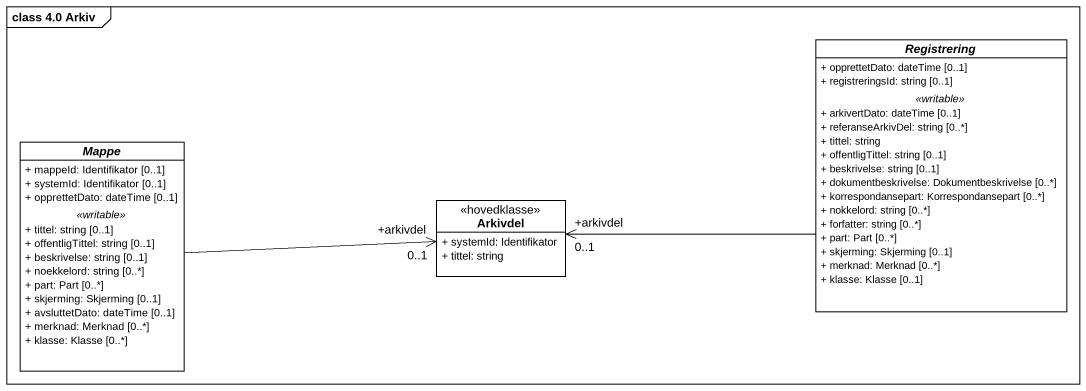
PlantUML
@startuml
mainframe class 4.0 Arkiv
hide circle
hide empty members
skinparam classAttributeIconSize 0
abstract class Registrering {
  + opprettetDato: dateTime [0..1]
  + registreringsId: string [0..1]
  .. <<writable>> ..
  + arkivertDato: dateTime [0..1]
  + referanseArkivDel: string [0..*]
  + tittel: string
  + offentligTittel: string [0..1]
  + beskrivelse: string [0..1]
  + dokumentbeskrivelse: Dokumentbeskrivelse [0..*]
  + korrespondansepart: Korrespondansepart [0..*]
  + nokkelord: string [0..*]
  + forfatter: string [0..*]
  + part: Part [0..*]
  + skjerming: Skjerming [0..1]
  + merknad: Merknad [0..*]
  + klasse: Klasse [0..1]
}
abstract class Mappe {
  + mappeId: Identifikator [0..1]
  + systemId: Identifikator [0..1]
  + opprettetDato: dateTime [0..1]
  .. <<writable>> ..
  + tittel: string [0..1]
  + offentligTittel: string [0..1]
  + beskrivelse: string [0..1]
  + noekkelord: string [0..*]
  + part: Part [0..*]
  + skjerming: Skjerming [0..1]
  + avsluttetDato: dateTime [0..1]
  + merknad: Merknad [0..*]
  + klasse: Klasse [0..*]
}
class Arkivdel <<hovedklasse>> {
  + systemId: Identifikator
  + tittel: string
}
Registrering -left-> "+arkivdel\n0..1" Arkivdel
Mappe -right-> "+arkivdel\n0..1" Arkivdel
@enduml
